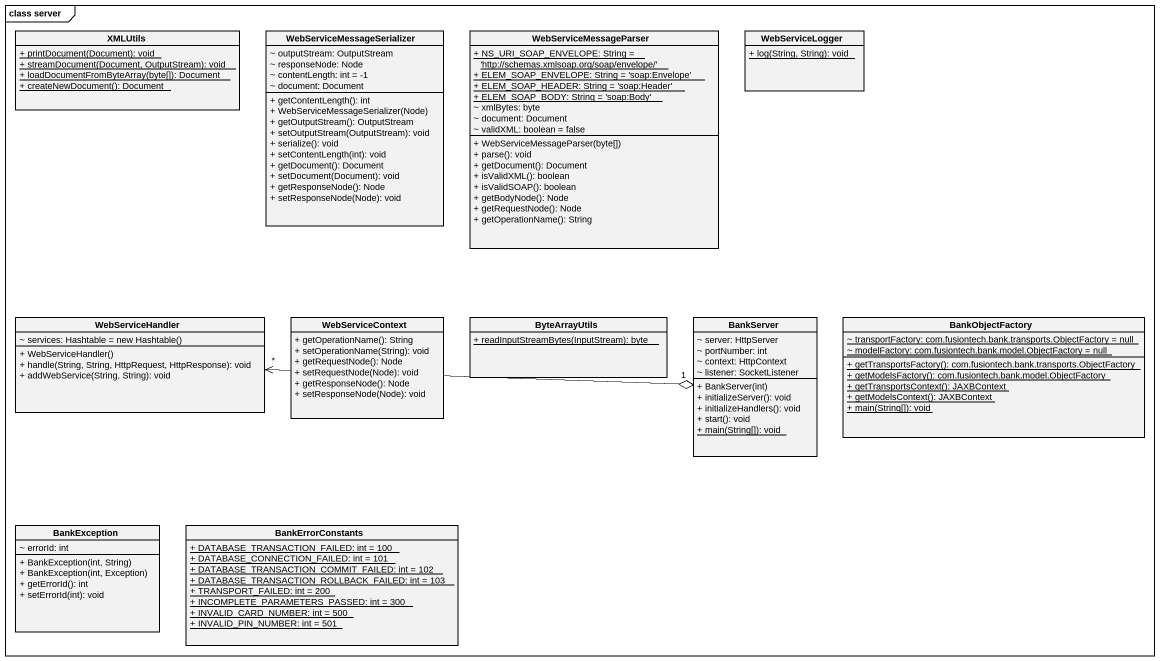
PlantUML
@startuml
mainframe class server
hide circle
hide empty members
skinparam classAttributeIconSize 0
class XMLUtils {
  {static} + printDocument(Document): void
  {static} + streamDocument(Document, OutputStream): void
  {static} + loadDocumentFromByteArray(byte[]): Document
  {static} + createNewDocument(): Document
}
class WebServiceMessageSerializer {
  ~ outputStream: OutputStream
  ~ responseNode: Node
  ~ contentLength: int = -1
  ~ document: Document
  + getContentLength(): int
  + WebServiceMessageSerializer(Node)
  + getOutputStream(): OutputStream
  + setOutputStream(OutputStream): void
  + serialize(): void
  + setContentLength(int): void
  + getDocument(): Document
  + setDocument(Document): void
  + getResponseNode(): Node
  + setResponseNode(Node): void
}
class WebServiceMessageParser {
  {static} + NS_URI_SOAP_ENVELOPE: String = 'http://schemas.xmlsoap.org/soap/envelope/'
  {static} + ELEM_SOAP_ENVELOPE: String = 'soap:Envelope'
  {static} + ELEM_SOAP_HEADER: String = 'soap:Header'
  {static} + ELEM_SOAP_BODY: String = 'soap:Body'
  ~ xmlBytes: byte
  ~ document: Document
  ~ validXML: boolean = false
  + WebServiceMessageParser(byte[])
  + parse(): void
  + getDocument(): Document
  + isValidXML(): boolean
  + isValidSOAP(): boolean
  + getBodyNode(): Node
  + getRequestNode(): Node
  + getOperationName(): String
}
class WebServiceLogger {
  {static} + log(String, String): void
}
class WebServiceHandler {
  {field} ~ services: Hashtable = new Hashtable()
  + WebServiceHandler()
  + handle(String, String, HttpRequest, HttpResponse): void
  + addWebService(String, String): void
}
class WebServiceContext {
  + getOperationName(): String
  + setOperationName(String): void
  + getRequestNode(): Node
  + setRequestNode(Node): void
  + getResponseNode(): Node
  + setResponseNode(Node): void
}
class ByteArrayUtils {
  {static} + readInputStreamBytes(InputStream): byte
}
class BankServer {
  ~ server: HttpServer
  ~ portNumber: int
  ~ context: HttpContext
  ~ listener: SocketListener
  + BankServer(int)
  + initializeServer(): void
  + initializeHandlers(): void
  + start(): void
  {static} + main(String[]): void
}
class BankObjectFactory {
  {static} ~ transportFactory: com.fusiontech.bank.transports.ObjectFactory = null
  {static} ~ modelFactory: com.fusiontech.bank.model.ObjectFactory = null
  {static} + getTransportsFactory(): com.fusiontech.bank.transports.ObjectFactory
  {static} + getModelsFactory(): com.fusiontech.bank.model.ObjectFactory
  {static} + getTransportsContext(): JAXBContext
  {static} + getModelsContext(): JAXBContext
  {static} + main(String[]): void
}
class BankException {
  ~ errorId: int
  + BankException(int, String)
  + BankException(int, Exception)
  + getErrorId(): int
  + setErrorId(int): void
}
class BankErrorConstants {
  {static} + DATABASE_TRANSACTION_FAILED: int = 100
  {static} + DATABASE_CONNECTION_FAILED: int = 101
  {static} + DATABASE_TRANSACTION_COMMIT_FAILED: int = 102
  {static} + DATABASE_TRANSACTION_ROLLBACK_FAILED: int = 103
  {static} + TRANSPORT_FAILED: int = 200
  {static} + INCOMPLETE_PARAMETERS_PASSED: int = 300
  {static} + INVALID_CARD_NUMBER: int = 500
  {static} + INVALID_PIN_NUMBER: int = 501
}
BankServer "1" o-left-> "*" WebServiceHandler
@enduml
